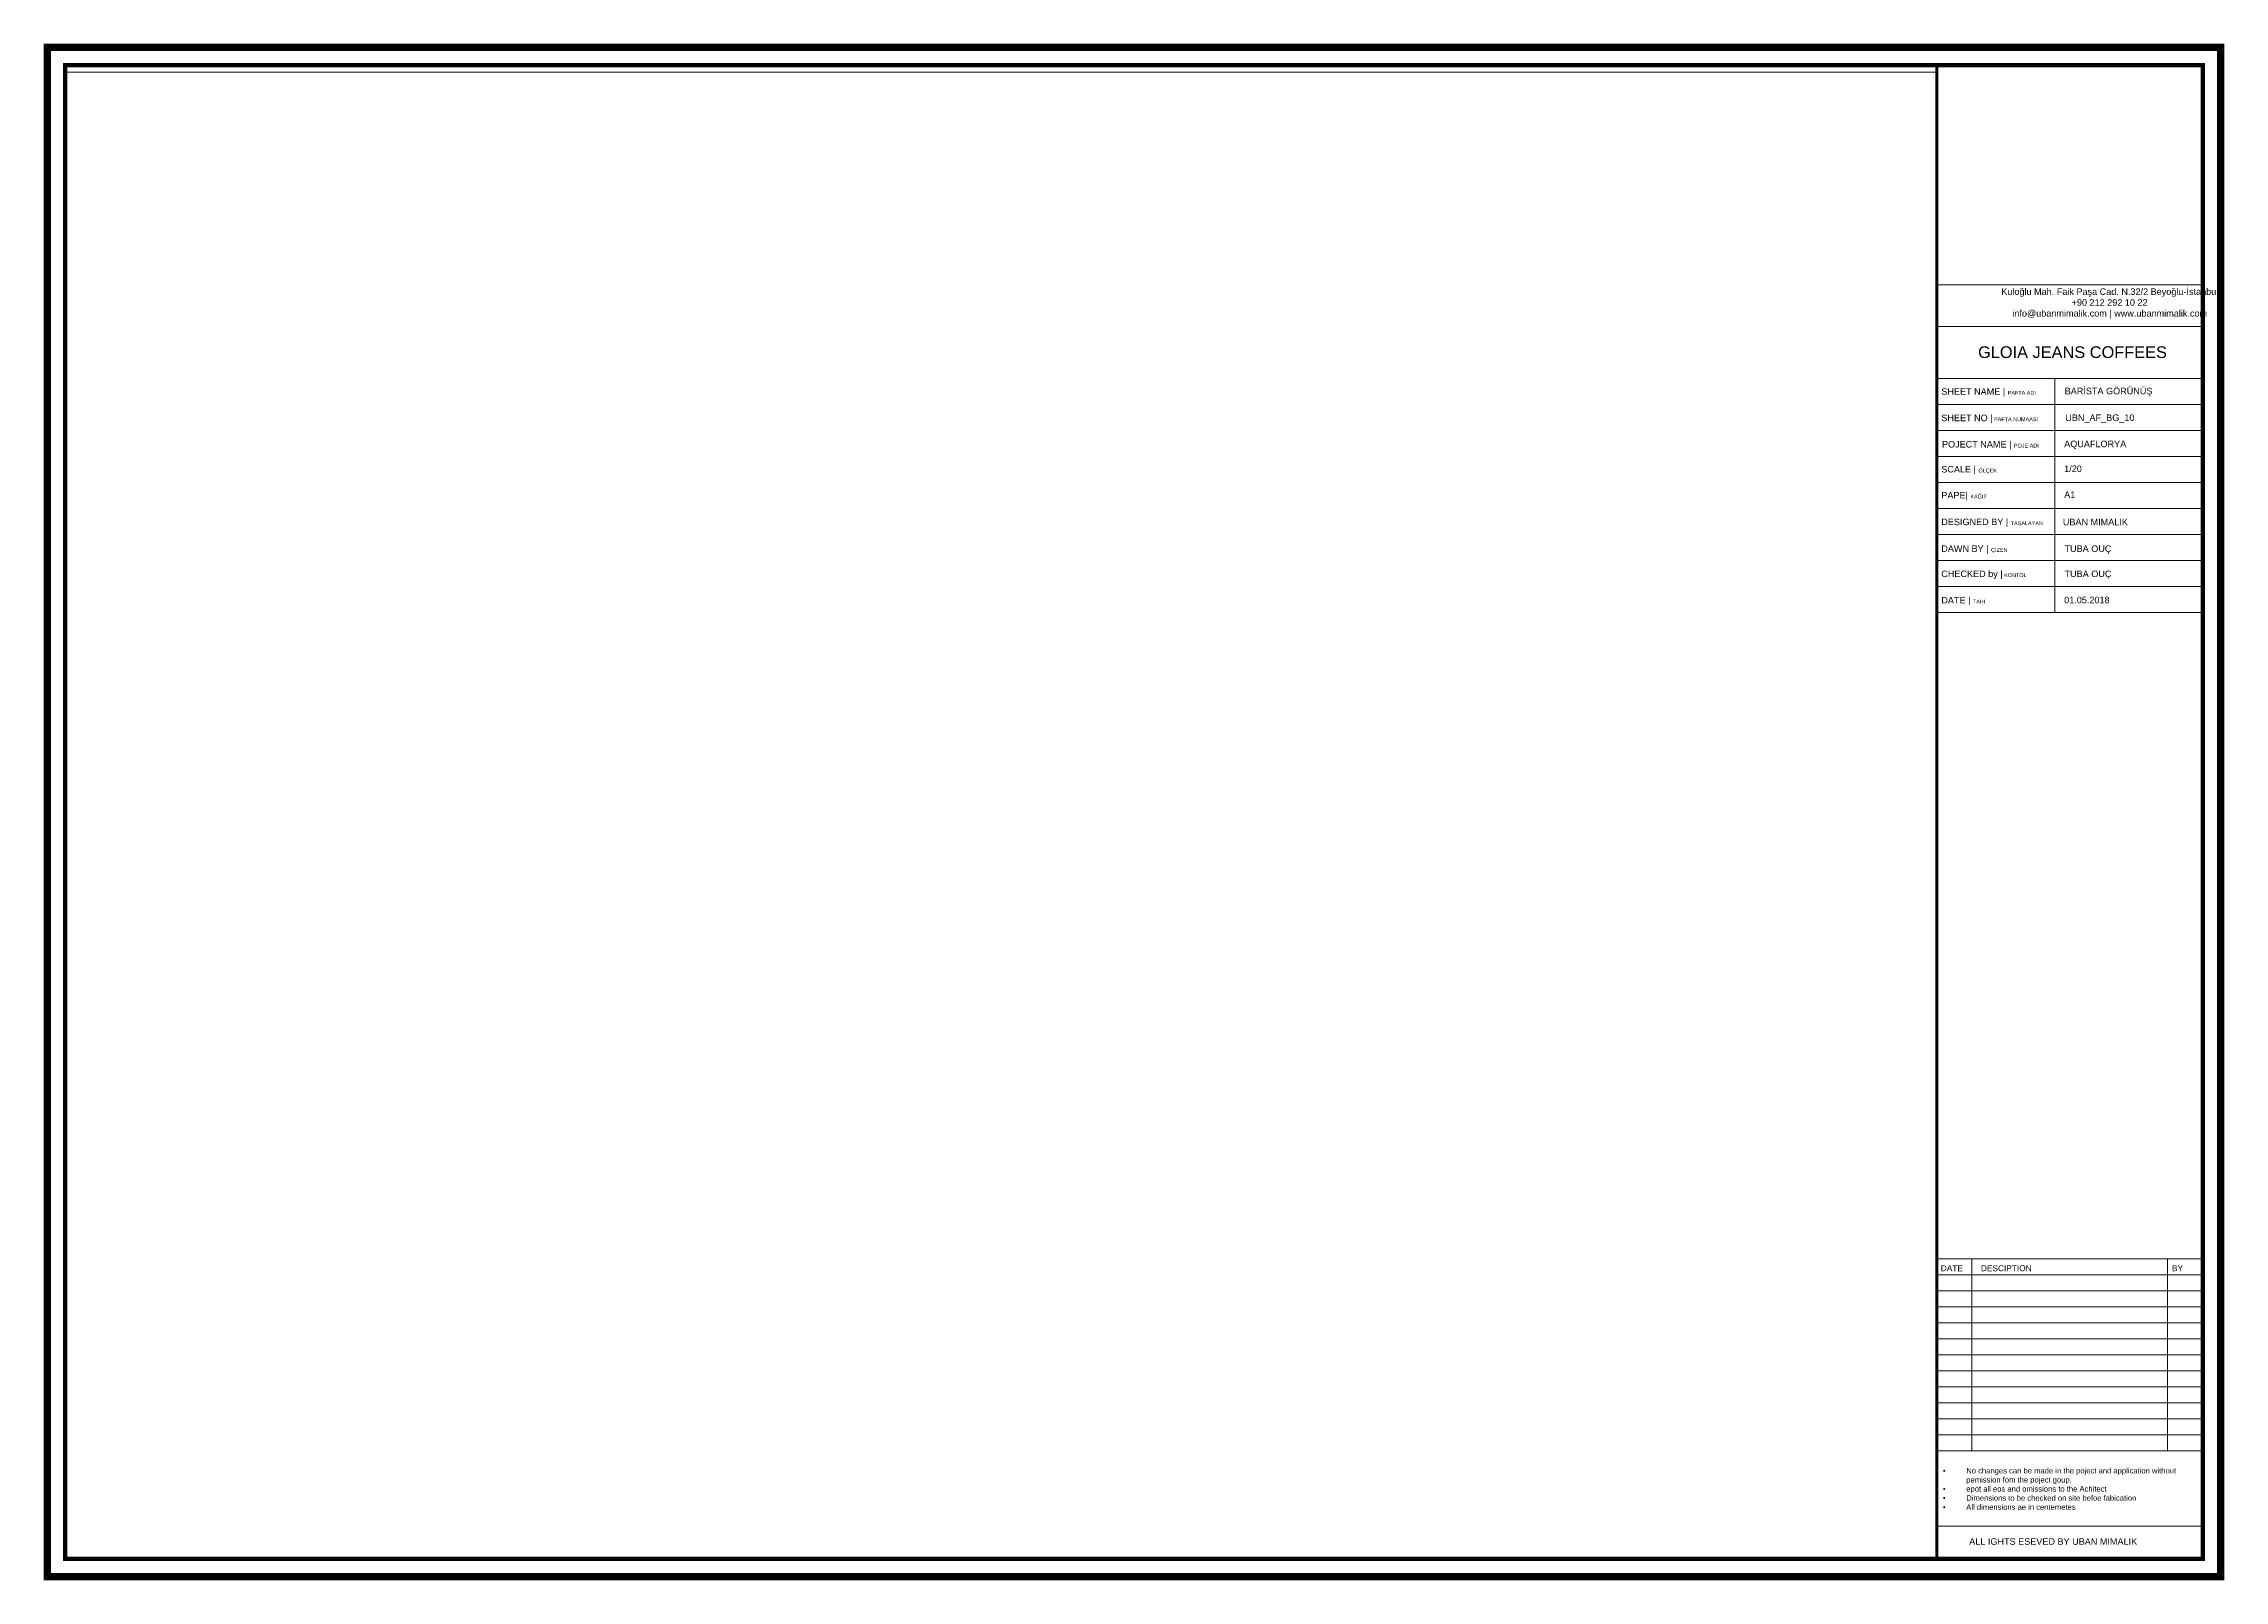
# Paper-space layout 'BARİSTA GÖRÜNÜŞ' of a CAD drawing. Header units: millimetres. Extents: x 3 to 837, y 2 to 590.
import ezdxf

# ---------------------------------------------------------------- set-up
doc = ezdxf.new("R2010")
doc.units = ezdxf.units.MM
doc.layers.add('antet', color=7, linetype='Continuous', lineweight=20)
doc.layers.add('olcu', color=251, linetype='Continuous', lineweight=20)
doc.styles.add('antet', font='arial.ttf')

psp = doc.layouts.new('BARİSTA GÖRÜNÜŞ')

# ---------------------------------------------------------------- linework, layer by layer
at = {"layer": 'antet'}
for p, q in [((727.02, 497.43), (829.28, 497.43)), ((727.02, 481.53), (829.28, 481.53)), ((727.02, 461.65), (829.28, 461.65)), ((772.18, 461.65), (772.18, 372.22)), ((727.02, 451.72), (829.28, 451.72)), ((727.02, 441.78), (829.28, 441.78)), ((727.02, 431.84), (829.28, 431.84)), ((727.02, 421.91), (829.28, 421.91)), ((727.02, 411.97), (829.28, 411.97)), ((727.02, 411.97), (829.28, 411.97)), ((727.02, 411.97), (829.28, 411.97)), ((727.02, 411.97), (829.28, 411.97)), ((727.02, 402.03), (829.28, 402.03)), ((727.02, 392.1), (829.28, 392.1)), ((727.02, 382.16), (829.28, 382.16)), ((727.02, 372.22), (829.28, 372.22)), ((727.02, 51.84), (828.71, 51.84)), ((727.02, 23.08), (828.71, 23.08))]:
    psp.add_line(p, q, dxfattribs=at)
at = {"layer": 'antet', "color": 1}
for points, const_width in [([(835.54, 588.23), (4.79, 588.23), (4.79, 3.71), (835.54, 3.71)], 2.81), ([(828.71, 581.4), (11.62, 581.4), (11.62, 10.54), (828.71, 10.54)], 1.61)]:
    psp.add_lwpolyline(points, close=True, dxfattribs=dict(at, const_width=const_width))
at = {"layer": 'antet', "color": 1, "const_width": 1.14}
psp.add_lwpolyline([(727.02, 581.4), (727.02, 10.54)], dxfattribs=at)
at = {"layer": 'olcu'}
for p, q in [((727.02, 119.03), (828.71, 119.03)), ((727.02, 112.92), (828.71, 112.92)), ((727.02, 106.81), (828.71, 106.81)), ((727.02, 100.71), (828.71, 100.71)), ((727.02, 94.6), (828.71, 94.6)), ((727.02, 88.49), (828.71, 88.49)), ((727.02, 82.38), (828.71, 82.38)), ((727.02, 76.27), (828.71, 76.27)), ((727.02, 70.16), (828.71, 70.16)), ((727.02, 64.06), (828.71, 64.06)), ((727.02, 57.95), (828.71, 57.95)), ((727.02, 51.84), (828.71, 51.84))]:
    psp.add_line(p, q, dxfattribs=at)
for points in [[(740.35, 125.14), (740.35, 51.84)], [(815.19, 125.14), (815.19, 51.84)]]:
    psp.add_lwpolyline(points, dxfattribs=at)

# ---------------------------------------------------------------- texts
at = {"layer": 'antet', "style": 'antet'}
for s, height, p in [('UBAN MIMALIK', 2.4842, (775.2, 405.55)), ('DATE', 2.272, (728.55, 120.47)), ('DESCIPTION', 2.272, (743.9, 120.47)), ('BY', 2.272, (816.9, 120.47)), ('ALL IGHTS ESEVED BY UBAN MIMALIK', 2.4842, (739.41, 15.91))]:
    psp.add_text(s, height=height, dxfattribs=at).set_placement(p)
at = {"layer": 'antet', "char_height": 2.4842, "attachment_point": 1, "style": 'antet'}
for s, width, insert in [('BARİSTA GÖRÜNÜŞ', 66.4024, (775.91, 458.1)), ('UBN_AF_BG_10', 48.6708, (776.13, 447.9))]:
    psp.add_mtext_dynamic_manual_height_columns(s, width=width, gutter_width=12.5, heights=[0], dxfattribs=dict(at, insert=insert))
at = {"layer": 'antet', "insert": (729.34, 45.27), "char_height": 2.08689, "width": 99.3672, "attachment_point": 1, "style": 'antet'}
psp.add_mtext('\\pi-8.94295,l8.94295,t8.94295;{\\fSymbol|b0|i0|c2|p18;·^I}No changes can be made in the poject and application without pemission fom the poject goup.\\P{\\fSymbol|b0|i0|c2|p18;·^I}epot all eos and omissions to the Achitect\\P{\\fSymbol|b0|i0|c2|p18;·^I}Dimensions to be checked on site befoe fabication\\P{\\fSymbol|b0|i0|c2|p18;·^I}All dimensions ae in centemetes', dxfattribs=at)
at = {"layer": 'antet', "style": 'antet'}
for tag, p, s, height in [('AQUAFLORYA', (775.71, 435.39), 'GLOİAJEANSCOFEES', 2.4842), ('1/20', (775.71, 425.91), '', 2.48), ('A1', (775.71, 415.98), '', 2.48), ('01.05.2018', (775.71, 375.75), '', 2.48)]:
    psp.add_attdef(tag, p, s, height=height, dxfattribs=at)
at = {"layer": 'olcu', "attachment_point": 1, "style": 'antet'}
for s, width, insert, char_height in [('\\pi21.98142;Kuloğlu Mah. Faik Paşa Cad. N.32/2 Beyoğlu-İstanbul \\P\\pi48.87336;+90 212 292 10 22 \\P\\pi26.21855;info@ubanmimalik.com | www.ubanmimalik.com', 126.4145, (729.68, 496.09), 2.4842), ('\\pi16.6577;GLOIA JEANS COFFEES', 104.8561, (726.13, 473.95), 4.4715), ('SHEET NAME | {\\H0.6x;PAFTA ADI}', 62.8847, (728.74, 457.92), 2.4842), ('SHEET NO |{\\H0.6x; PAFTA NUMAASI}', 62.8847, (728.74, 447.82), 2.4842), ('POJECT NAME | {\\H0.6x;POJE ADI       }', 62.8847, (729, 437.75), 2.4842), ('SCALE | {\\H0.6x;ÖLÇEK}', 62.8847, (728.74, 428.21), 2.4842), ('PAPE| {\\H0.6x;KAĞIT}', 62.8847, (728.74, 418.27), 2.4842), ('DESIGNED BY | {\\H0.6x;TASALAYAN}', 62.8847, (728.74, 408.08), 2.4842), ('DAWN BY | {\\H0.6x;ÇİZEN}', 62.8847, (728.74, 397.85), 2.4842), ('TUBA OUÇ', 62.8847, (775.84, 397.85), 2.484), ('CHECKED by |{\\H0.6x; KONTOL}', 62.8847, (728.74, 388.24), 2.4842), ('TUBA OUÇ', 62.8847, (775.84, 388.24), 2.484), ('DATE | {\\H0.6x;TAİH}', 62.8847, (728.74, 378.14), 2.4842)]:
    psp.add_mtext_dynamic_manual_height_columns(s, width=width, gutter_width=12.5, heights=[0], dxfattribs=dict(at, insert=insert, char_height=char_height))

# ---------------------------------------------------------------- viewports
at = {"layer": 'antet', "ltscale": 200, "view_target_point": (86970.27, 60626.19)}
psp.add_viewport(center=(777.86, 88.49), size=(101.69, 73.2976), view_center_point=(196208.51, -27064.55), view_height=3447.9176, dxfattribs=at)
at = {"layer": 'Defpoints', "color": 0, "linetype": 'ByBlock', "view_twist_angle": 720}
vp = psp.add_viewport(center=(369.32, 294.66), size=(715.4, 568.2377), view_center_point=(8874.67, 976.24), view_height=1136.4754, status=3, dxfattribs=at)
vp.frozen_layers = ['Defpoints']

doc.saveas('drawing.dxf')
